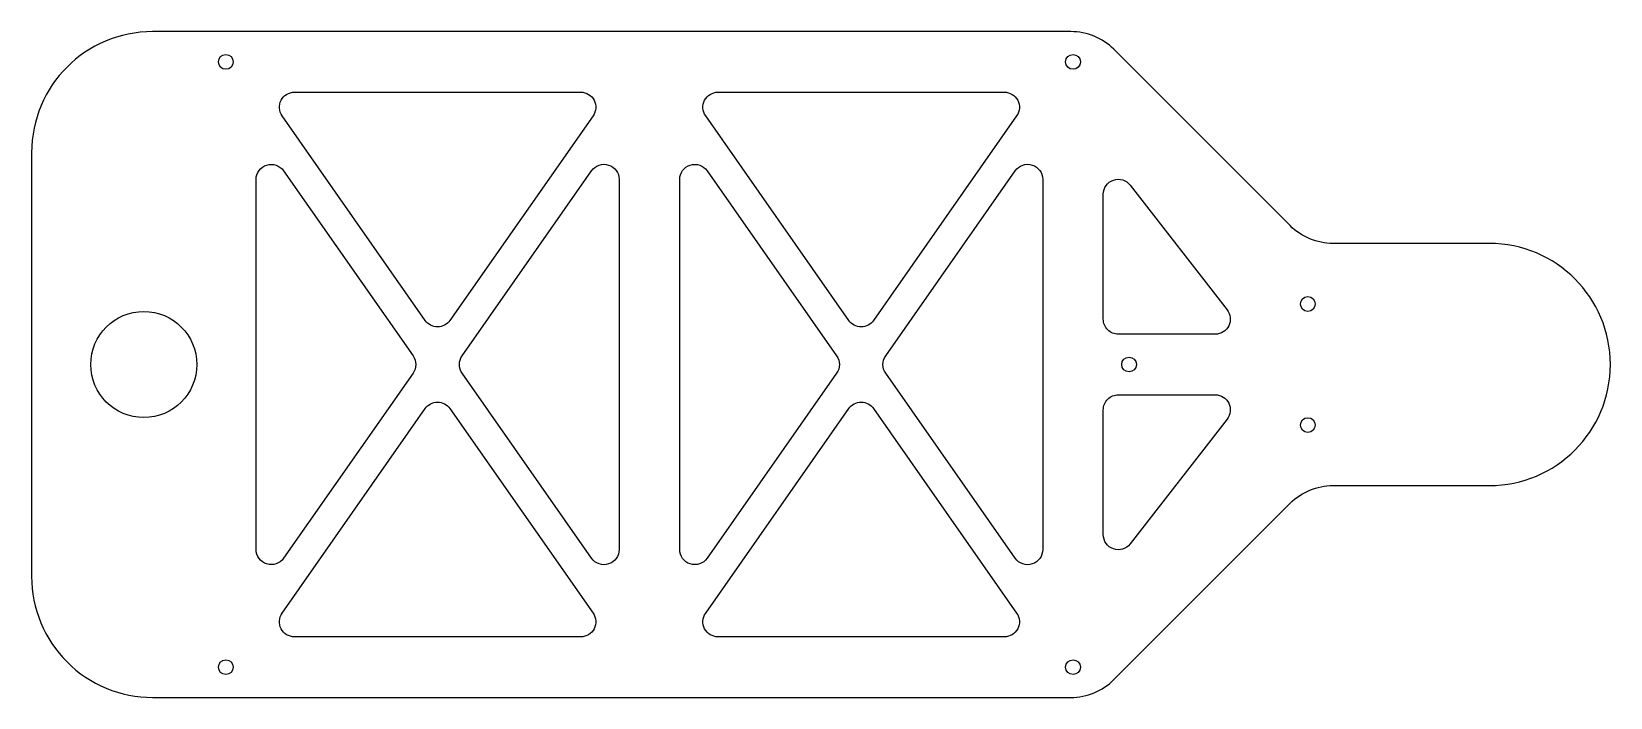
# Model space of a CAD drawing. Extents: x 0.3 to 13.4, y 3.2 to 8.7.
import ezdxf

# ---------------------------------------------------------------- set-up
doc = ezdxf.new("R2010")
doc.units = 0
doc.layers.get('0').update_dxf_attribs({"linetype": 'CONTINUOUS'})

msp = doc.modelspace()

# ---------------------------------------------------------------- linework, layer by layer
for points in [[(1.346, 3.223), (8.934, 3.223, 0.198912), (9.288, 3.37), (10.745, 4.827, -0.198912), (11.099, 4.973), (12.391, 4.973, 1), (12.391, 6.973), (11.099, 6.973, -0.198912), (10.745, 7.12), (9.288, 8.577, 0.198912), (8.934, 8.723), (1.346, 8.723, 0.414213), (0.346, 7.723), (0.346, 4.223, 0.414214)], [(4.883, 8.223, -0.606768), (4.985, 8.026), (3.803, 6.337, -0.520656), (3.598, 6.337), (2.416, 8.026, -0.606769), (2.518, 8.223)], [(5.916, 8.026, -0.606766), (6.018, 8.223), (8.383, 8.223, -0.606766), (8.485, 8.026), (7.303, 6.337, -0.520656), (7.098, 6.337)], [(2.428, 4.373, -0.733285), (2.201, 4.445), (2.201, 7.502, -0.733284), (2.428, 7.573), (3.498, 6.045, -0.315221), (3.498, 5.901)], [(4.973, 7.573, -0.733283), (5.201, 7.502), (5.201, 4.445, -0.733284), (4.973, 4.373), (3.903, 5.901, -0.315222), (3.903, 6.045)], [(5.701, 7.502, -0.733283), (5.928, 7.573), (6.998, 6.045, -0.315223), (6.998, 5.901), (5.928, 4.373, -0.733283), (5.701, 4.445)], [(7.403, 5.901, -0.315222), (7.403, 6.045), (8.473, 7.573, -0.733284), (8.701, 7.502), (8.701, 4.445, -0.733284), (8.473, 4.373)], [(9.424, 7.455), (10.224, 6.425, -0.623808), (10.126, 6.223), (9.326, 6.223, -0.414214), (9.201, 6.348), (9.201, 7.379, -0.714446)], [(2.518, 3.723, -0.606769), (2.416, 3.92), (3.598, 5.609, -0.520657), (3.803, 5.609), (4.985, 3.92, -0.606768), (4.883, 3.723)], [(6.018, 3.723, -0.606767), (5.916, 3.92), (7.098, 5.609, -0.520656), (7.303, 5.609), (8.485, 3.92, -0.606767), (8.383, 3.723)], [(9.326, 5.723), (10.126, 5.723, -0.623808), (10.224, 5.522), (9.424, 4.491, -0.714446), (9.201, 4.568), (9.201, 5.598, -0.414214)]]:
    msp.add_lwpolyline(points, format="xyb", close=True)
for centre, radius in [((1.951, 8.473), 0.061), ((8.951, 8.473), 0.061), ((10.891, 6.473), 0.061), ((1.273, 5.973), 0.438), ((9.414, 5.973), 0.061), ((10.891, 5.473), 0.061), ((1.951, 3.473), 0.061), ((8.951, 3.473), 0.061)]:
    msp.add_circle(centre, radius)

doc.saveas('drawing.dxf')
